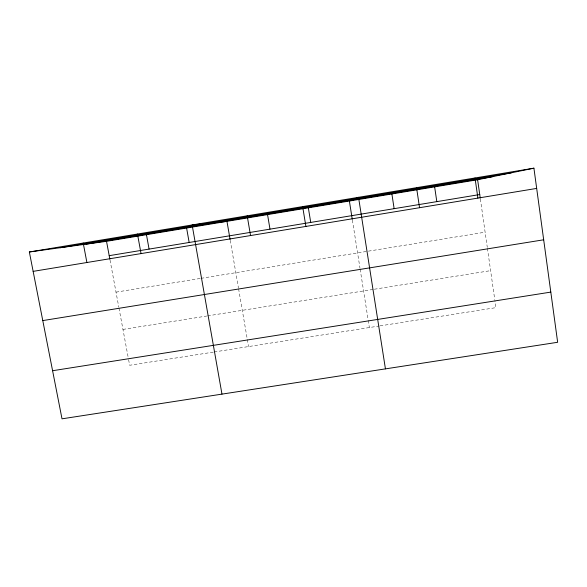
<?xml version="1.0" encoding="UTF-8"?>
<svg xmlns="http://www.w3.org/2000/svg" width="587" height="587" viewBox="0 0 587 587"><rect width="100%" height="100%" fill="white"/><g stroke="black" fill="none" stroke-linecap="round" stroke-linejoin="round"><path stroke-width="0.44" stroke-dasharray="2.94 2.2" d="M116.006 292.143L200.123 278.48M201.018 278.341L367.469 251.302M368.372 251.155L485.119 232.195M122.962 329.41L206.756 316.019M207.644 315.872L373.435 289.376M374.337 289.23L490.615 270.644M213.235 352.119L129.654 365.268L128.318 358.099M214.138 351.98L379.18 326.005M380.075 325.866L495.898 307.647L494.87 300.427M110.033 260.114L118.823 307.228M118.985 308.116L128.149 357.204M230.236 240.325L238.439 287.923M238.593 288.819L247.178 338.611M247.332 339.491L248.55 346.565M352.391 220.103L360.007 268.31M360.154 269.213L368.093 319.519M368.24 320.414L369.362 327.553M480.379 199.03L487.291 247.398M487.415 248.294L494.738 299.524"/><path stroke-width="0.88" d="M29.35 251.984L106.526 241.33L477.62 179.747L533.921 168.175L557.65 342.28L62.009 418.825L29.35 251.984L533.921 168.175M60.234 247.721L511.27 172.827M85.944 244.17L492.537 176.68M109.204 255.668L479.74 194.546M33.143 271.37L536.679 188.412M42.778 320.59L543.679 239.797M52.588 370.727L550.811 292.106M83.215 243.033L86.898 262.514M106.526 241.33L109.864 259.227M137.468 234.022L141.049 253.591M146.457 234.705L149.076 249.093M186.6 228.042L189.161 242.475M221.974 394.119L192.125 224.946L226.964 221.343L230.082 239.423M247.186 215.803L250.539 235.556M267.547 214.607L269.983 229.143M302.65 206.587L305.893 226.435M308.351 207.835L310.728 222.422M385.439 368.878L358.532 197.305L349.382 201.025L352.251 219.215M391.889 193.974L394.134 208.664M416.55 187.671L419.551 207.71M434.637 186.879L436.816 201.627M477.62 179.747L480.254 198.135M475.008 177.956L477.891 198.098"/></g></svg>
